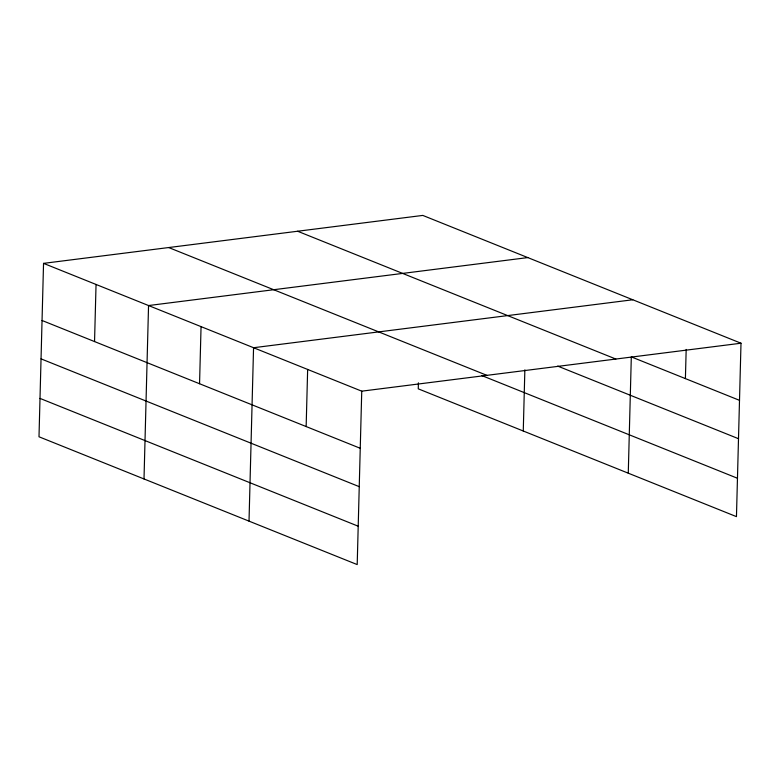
<?xml version="1.0" encoding="UTF-8"?>
<svg xmlns="http://www.w3.org/2000/svg" width="780" height="780" viewBox="0 0 780 780"><rect width="100%" height="100%" fill="white"/><g stroke="black" fill="none" stroke-linecap="round" stroke-linejoin="round"><path stroke-width="1.17" d="M43.543 263.367L39 436.781L357.201 564.583L361.744 391.17L43.543 263.367L422.799 215.416L741 343.219L736.457 516.633L418.255 388.83L418.411 382.834M94.546 341.572L96.047 284.456M144.007 478.959L148.551 305.546L527.807 257.585M199.553 383.74L201.055 326.635M249.015 521.128L253.559 347.724L632.814 299.764M306.15 426.562L307.651 369.447M523.263 430.999L524.862 369.856M628.27 473.177L631.312 356.879L739.508 400.335M685.405 378.602L686.176 349.44M361.744 391.17L741 343.219M297.638 231.241L615.849 359.044M557.7 366.093L738.504 438.711M168.695 247.543L486.895 375.346M481.816 375.57L737.461 478.257M42.042 320.482L360.253 448.285M41.038 358.858L359.239 486.661M40.004 398.404L358.205 526.207"/></g></svg>
